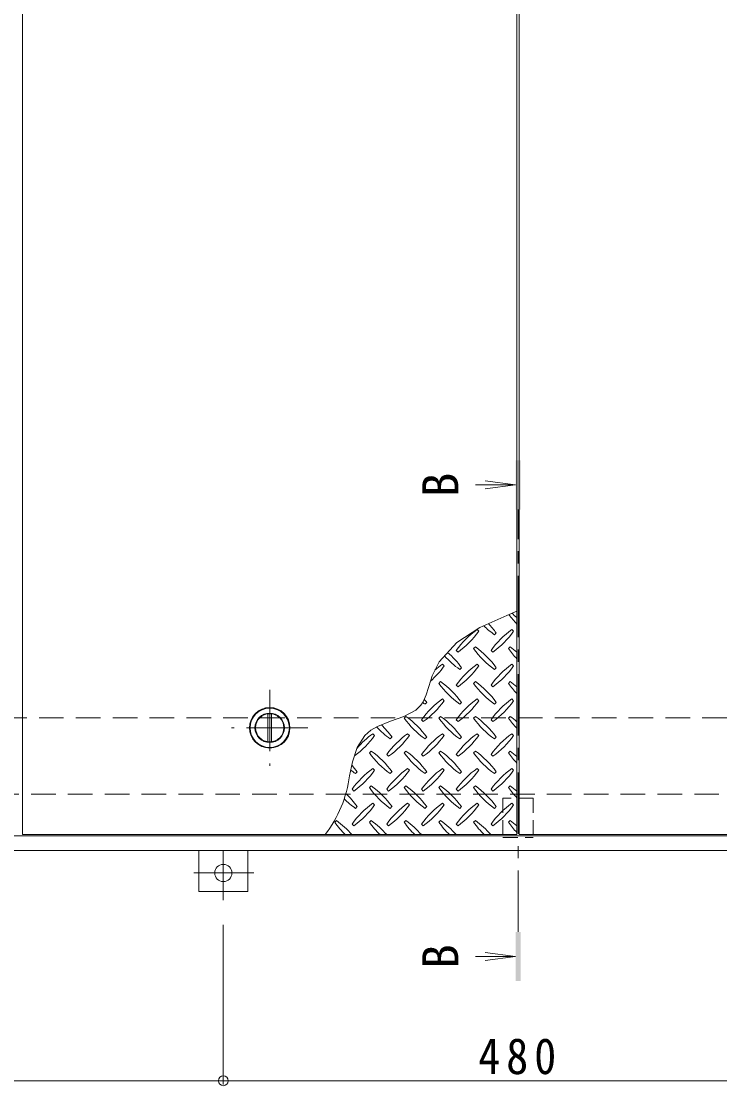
# Model space of a CAD drawing. Units: millimetres at full size, sheet at 1:10; details may follow other scales. Extents: x -2620 to 2735, y -1962 to 1725.
# Drawn here: x -1802 to -1233, y -56 to 811 of the extents above; entities that cross this region are included whole.
import ezdxf
from ezdxf.enums import TextEntityAlignment as Align

# ---------------------------------------------------------------- set-up
doc = ezdxf.new("R2010")
doc.units = ezdxf.units.MM
doc.header["$LTSCALE"] = 10
doc.header["$PDMODE"] = 32
doc.header["$PDSIZE"] = 8
for name, pattern in [('CHAIN1', [8, 5, -1, 1, -1]), ('DASHED1', [1.8, 1.2, -0.6]), ('DASHED2', [3, 2, -1])]:
    doc.linetypes.add(name, pattern=pattern)
for name, color, linetype, lineweight in [('0-1', 2, 'DASHED2', 9), ('0-2', 3, 'Continuous', 9), ('0-3', 2, 'Continuous', 9), ('0-5', 4, 'Continuous', 9), ('0-9', 134, 'Continuous', 5), ('0-C', 2, 'Continuous', 9), ('0-E', 3, 'Continuous', 9), ('0-F', 7, 'Continuous', 9)]:
    doc.layers.add(name, color=color, linetype=linetype, lineweight=lineweight)
doc.styles.add('ＭＳ ゴシック', font='')
doc.styles.get('ＭＳ ゴシック').set_extended_font_data('MS Gothic')

msp = doc.modelspace()

# ---------------------------------------------------------------- linework, layer by layer
at = {"layer": '0-1'}
for p, q in [((-2147.57, 243.65), (-647.57, 243.65)), ((-994.07, 181.65), (-2206.57, 181.65))]:
    msp.add_line(p, q, dxfattribs=at)
at = {"layer": '0-2'}
for p, q in [((-1801.07, 148.65), (-1801.07, 1338.65)), ((-1398.57, 1338.65), (-1398.57, 148.65)), ((-1396.57, 148.65), (-1396.57, 1338.65)), ((-1398.57, 148.65), (-1801.07, 148.65)), ((-994.07, 148.65), (-1396.57, 148.65))]:
    msp.add_line(p, q, dxfattribs=at)
msp.add_circle((-1599.82, 235.65), 16.5, dxfattribs=at)
at = {"layer": '0-3'}
for p, q in [((-588.57, 147.65), (-2206.57, 147.65)), ((-576.57, 135.65), (-2218.57, 135.65))]:
    msp.add_line(p, q, dxfattribs=at)
at = {"layer": '0-5'}
for p, q in [((-1399.57, 433.41), (-1432.34, 433.41)), ((-1399.57, 433.41), (-1424.36, 436.67)), ((-1399.57, 433.41), (-1424.36, 430.14)), ((-1399.57, 49.38), (-1424.36, 52.64)), ((-1399.57, 49.38), (-1432.34, 49.38)), ((-1399.57, 49.38), (-1424.36, 46.11))]:
    msp.add_line(p, q, dxfattribs=at)
at = {"layer": '0-5', "linetype": 'CHAIN1'}
msp.add_line((-1397.57, 69.38), (-1397.57, 413.41), dxfattribs=at)
at = {"layer": '0-5', "color": 7, "linetype": 'DASHED1'}
for p, q in [((-1385.27, 178.45), (-1409.87, 178.45)), ((-1409.87, 178.45), (-1409.87, 146.45)), ((-1409.87, 178.45), (-1409.87, 146.45)), ((-1385.27, 178.45), (-1385.27, 146.45)), ((-1385.27, 178.45), (-1385.27, 146.45)), ((-1409.87, 146.45), (-1385.27, 146.45))]:
    msp.add_line(p, q, dxfattribs=at)
at = {"layer": '0-5'}
for points in [[(-1395.57, 453.41), (-1399.57, 453.41), (-1395.57, 413.41), (-1399.57, 413.41)], [(-1399.57, 29.38), (-1395.57, 29.38), (-1399.57, 69.38), (-1395.57, 69.38)]]:
    msp.add_solid(points, dxfattribs=at)
at = {"layer": '0-9'}
for p, q in [((-1429.53, 314.27), (-1430.94, 315.68)), ((-1416.8, 311.44), (-1415.38, 312.85)), ((-1401.24, 314.27), (-1402.66, 315.68)), ((-1447.91, 298.71), (-1446.5, 297.3)), ((-1432.36, 301.54), (-1433.77, 300.13)), ((-1419.63, 298.71), (-1418.21, 297.3)), ((-1404.07, 301.54), (-1405.49, 300.13)), ((-1457.81, 285.98), (-1459.23, 287.4)), ((-1429.53, 285.98), (-1430.94, 287.4)), ((-1401.24, 285.98), (-1402.66, 287.4)), ((-1445.08, 283.15), (-1443.67, 284.57)), ((-1416.8, 283.15), (-1415.38, 284.57)), ((-1460.64, 273.26), (-1462.05, 271.84)), ((-1447.91, 270.43), (-1446.5, 269.01)), ((-1432.36, 273.26), (-1433.77, 271.84)), ((-1419.63, 270.43), (-1418.21, 269.01)), ((-1404.07, 273.26), (-1405.49, 271.84)), ((-1473.37, 254.87), (-1471.95, 256.28)), ((-1457.81, 257.7), (-1459.23, 259.11)), ((-1445.08, 254.87), (-1443.67, 256.28)), ((-1429.53, 257.7), (-1430.94, 259.11)), ((-1416.8, 254.87), (-1415.38, 256.28)), ((-1401.24, 257.7), (-1402.66, 259.11)), ((-1488.92, 244.97), (-1490.34, 243.56)), ((-1460.64, 244.97), (-1462.05, 243.56)), ((-1432.36, 244.97), (-1433.77, 243.56)), ((-1404.07, 244.97), (-1405.49, 243.56)), ((-1476.2, 242.14), (-1474.78, 240.73)), ((-1447.91, 242.14), (-1446.5, 240.73)), ((-1419.63, 242.14), (-1418.21, 240.73)), ((-1514.38, 229.41), (-1515.79, 230.83)), ((-1501.65, 226.59), (-1500.24, 228)), ((-1486.1, 229.41), (-1487.51, 230.83)), ((-1473.37, 226.59), (-1471.95, 228)), ((-1457.81, 229.41), (-1459.23, 230.83)), ((-1445.08, 226.59), (-1443.67, 228)), ((-1429.53, 229.41), (-1430.94, 230.83)), ((-1416.8, 226.59), (-1415.38, 228)), ((-1401.24, 229.41), (-1402.66, 230.83)), ((-1517.21, 216.69), (-1518.62, 215.27)), ((-1504.48, 213.86), (-1503.07, 212.44)), ((-1488.92, 216.69), (-1490.34, 215.27)), ((-1476.2, 213.86), (-1474.78, 212.44)), ((-1460.64, 216.69), (-1462.05, 215.27)), ((-1447.91, 213.86), (-1446.5, 212.44)), ((-1432.36, 216.69), (-1433.77, 215.27)), ((-1419.63, 213.86), (-1418.21, 212.44)), ((-1404.07, 216.69), (-1405.49, 215.27)), ((-1529.94, 198.3), (-1528.52, 199.72)), ((-1514.38, 201.13), (-1515.79, 202.54)), ((-1501.65, 198.3), (-1500.24, 199.72)), ((-1486.1, 201.13), (-1487.51, 202.54)), ((-1473.37, 198.3), (-1471.95, 199.72)), ((-1457.81, 201.13), (-1459.23, 202.54)), ((-1445.08, 198.3), (-1443.67, 199.72)), ((-1429.53, 201.13), (-1430.94, 202.54)), ((-1416.8, 198.3), (-1415.38, 199.72)), ((-1401.24, 201.13), (-1402.66, 202.54)), ((-1532.76, 185.57), (-1531.35, 184.16)), ((-1517.21, 188.4), (-1518.62, 186.99)), ((-1504.48, 185.57), (-1503.07, 184.16)), ((-1488.92, 188.4), (-1490.34, 186.99)), ((-1476.2, 185.57), (-1474.78, 184.16)), ((-1460.64, 188.4), (-1462.05, 186.99)), ((-1447.91, 185.57), (-1446.5, 184.16)), ((-1432.36, 188.4), (-1433.77, 186.99)), ((-1419.63, 185.57), (-1418.21, 184.16)), ((-1404.07, 188.4), (-1405.49, 186.99)), ((-1514.38, 172.85), (-1515.79, 174.26)), ((-1486.1, 172.85), (-1487.51, 174.26)), ((-1457.81, 172.85), (-1459.23, 174.26)), ((-1429.53, 172.85), (-1430.94, 174.26)), ((-1401.24, 172.85), (-1402.66, 174.26)), ((-1529.94, 170.02), (-1528.52, 171.43)), ((-1501.65, 170.02), (-1500.24, 171.43)), ((-1473.37, 170.02), (-1471.95, 171.43)), ((-1445.08, 170.02), (-1443.67, 171.43)), ((-1416.8, 170.02), (-1415.38, 171.43)), ((-1545.49, 160.12), (-1546.91, 158.7)), ((-1532.76, 157.29), (-1531.35, 155.88)), ((-1517.21, 160.12), (-1518.62, 158.7)), ((-1504.48, 157.29), (-1503.07, 155.88)), ((-1488.92, 160.12), (-1490.34, 158.7)), ((-1476.2, 157.29), (-1474.78, 155.88)), ((-1460.64, 160.12), (-1462.05, 158.7)), ((-1447.91, 157.29), (-1446.5, 155.88)), ((-1432.36, 160.12), (-1433.77, 158.7)), ((-1419.63, 157.29), (-1418.21, 155.88)), ((-1404.07, 160.12), (-1405.49, 158.7))]:
    msp.add_line(p, q, dxfattribs=at)
msp.add_lwpolyline([(-1398.57, 330.56), (-1406.85, 327.23), (-1428.6, 317.28), (-1447.56, 305.11), (-1461.97, 289.33), (-1467.54, 277.98), (-1468.68, 274.5), (-1470.45, 268.36), (-1472.34, 262.36), (-1474.79, 256.89), (-1476.63, 254.11), (-1480.91, 249.99), (-1490.51, 244.89), (-1501.48, 241), (-1512.16, 236.81), (-1517.56, 233.64), (-1522.4, 229.26), (-1528.48, 219.64), (-1532.43, 208.06), (-1534.78, 196.63)], dxfattribs=at)
for centre, radius, start, end in [((-1346.44, 370.48), 72.5, 215.94795, 224.0249), ((-1446.14, 270.78), 72.5, 48.99213, 53.25279), ((-1388.87, 256.64), 72.5, 125.47256, 144.5273), ((-1488.57, 356.34), 72.5, 305.47272, 324.5273), ((-1374.73, 370.48), 72.5, 225.57452, 234.5273), ((-1474.43, 270.78), 72.5, 35.47258, 43.25978), ((-1360.58, 256.64), 72.5, 125.47256, 144.5273), ((-1460.29, 356.34), 72.5, 305.47272, 324.5273), ((-1502.71, 242.5), 72.5, 35.47258, 48.77962), ((-1374.73, 342.2), 72.5, 215.47272, 234.5273), ((-1474.43, 242.5), 72.5, 35.47258, 54.5273), ((-1346.44, 342.2), 72.5, 215.47272, 224.0249), ((-1446.14, 242.5), 72.5, 48.99213, 54.5273), ((-1417.15, 228.35), 72.5, 125.47256, 131.59831), ((-1403.01, 342.2), 72.5, 221.35275, 234.5273), ((-1388.87, 228.35), 72.5, 125.47256, 144.5273), ((-1360.58, 228.35), 72.5, 125.47256, 144.5273), ((-1516.85, 328.06), 72.5, 311.38763, 324.5273), ((-1488.57, 328.06), 72.5, 305.47272, 324.5273), ((-1460.29, 328.06), 72.5, 305.47272, 324.5273), ((-1403.01, 313.91), 72.5, 215.47272, 234.5273), ((-1502.71, 214.21), 72.5, 35.47258, 54.5273), ((-1374.73, 313.91), 72.5, 215.47272, 234.5273), ((-1474.43, 214.21), 72.5, 35.47258, 54.5273), ((-1346.44, 313.91), 72.5, 215.47272, 224.0249), ((-1446.14, 214.21), 72.5, 48.99213, 54.5273), ((-1417.15, 200.07), 72.5, 125.47256, 144.5273), ((-1431.29, 313.91), 72.5, 232.70831, 234.5273), ((-1516.85, 299.77), 72.5, 305.47272, 324.5273), ((-1531, 214.21), 72.5, 35.47258, 38.03572), ((-1388.87, 200.07), 72.5, 125.47256, 144.5273), ((-1488.57, 299.77), 72.5, 305.47272, 324.5273), ((-1360.58, 200.07), 72.5, 125.47256, 144.5273), ((-1460.29, 299.77), 72.5, 305.47272, 324.5273), ((-1431.29, 285.63), 72.5, 215.47272, 234.5273), ((-1531, 185.93), 72.5, 35.47258, 54.5273), ((-1403.01, 285.63), 72.5, 215.47272, 234.5273), ((-1502.71, 185.93), 72.5, 35.47258, 54.5273), ((-1374.73, 285.63), 72.5, 215.47272, 234.5273), ((-1474.43, 185.93), 72.5, 35.47258, 54.5273), ((-1346.44, 285.63), 72.5, 215.47272, 224.0249), ((-1446.14, 185.93), 72.5, 48.99213, 54.5273), ((-1459.58, 285.63), 72.5, 222.74814, 234.5273), ((-1559.28, 185.93), 72.5, 35.47258, 45.99713), ((-1573.42, 271.49), 72.5, 306.00705, 324.5273), ((-1473.72, 171.79), 72.5, 125.47256, 139.2924), ((-1445.44, 171.79), 72.5, 125.47256, 144.52728), ((-1545.14, 271.49), 72.5, 305.47272, 324.5273), ((-1417.15, 171.79), 72.5, 125.47256, 144.52728), ((-1516.85, 271.49), 72.5, 305.47272, 324.5273), ((-1388.87, 171.79), 72.5, 125.47256, 144.52728), ((-1488.57, 271.49), 72.5, 305.47272, 324.5273), ((-1360.58, 171.79), 72.5, 125.47256, 144.5273), ((-1460.29, 271.49), 72.5, 305.47272, 324.5273), ((-1459.58, 257.35), 72.5, 215.47272, 234.5273), ((-1559.28, 157.64), 72.5, 35.47258, 54.5273), ((-1431.29, 257.35), 72.5, 215.47272, 234.5273), ((-1531, 157.64), 72.5, 35.47258, 54.5273), ((-1403.01, 257.35), 72.5, 215.47272, 234.5273), ((-1502.71, 157.64), 72.5, 35.47258, 54.5273), ((-1374.73, 257.35), 72.5, 215.47272, 234.5273), ((-1474.43, 157.64), 72.5, 35.47258, 54.5273), ((-1346.44, 257.35), 72.5, 215.47272, 224.0249), ((-1446.14, 157.64), 72.5, 48.99213, 54.5273), ((-1487.86, 257.35), 72.5, 230.65677, 234.5273), ((-1587.57, 157.64), 72.5, 35.47258, 41.1628), ((-1473.72, 143.5), 72.5, 125.47256, 144.5273), ((-1573.42, 243.2), 72.5, 305.47272, 324.5273), ((-1445.44, 143.5), 72.5, 125.47256, 144.5273), ((-1545.14, 243.2), 72.5, 305.47272, 324.5273), ((-1417.15, 143.5), 72.5, 125.47256, 144.5273), ((-1516.85, 243.2), 72.5, 305.47272, 324.5273), ((-1388.87, 143.5), 72.5, 125.47256, 144.5273), ((-1488.57, 243.2), 72.5, 305.47272, 324.5273), ((-1360.58, 143.5), 72.5, 125.47256, 144.5273), ((-1460.29, 243.2), 72.5, 305.47272, 324.5273), ((-1635.98, 210.4), 102.13, 322.79805, 352.25462), ((-1587.57, 129.36), 72.5, 35.47258, 46.69856), ((-1459.58, 229.06), 72.5, 215.47272, 234.5273), ((-1559.28, 129.36), 72.5, 35.47258, 54.5273), ((-1431.29, 229.06), 72.5, 215.47272, 234.5273), ((-1531, 129.36), 72.5, 35.47258, 54.5273), ((-1403.01, 229.06), 72.5, 215.47272, 234.5273), ((-1502.71, 129.36), 72.5, 35.47258, 54.5273), ((-1374.73, 229.06), 72.5, 215.47272, 234.5273), ((-1474.43, 129.36), 72.5, 35.47258, 54.5273), ((-1346.44, 229.06), 72.5, 215.47272, 224.0249), ((-1446.14, 129.36), 72.5, 48.99213, 54.5273), ((-1487.86, 229.06), 72.5, 224.94598, 234.5273), ((-1473.72, 115.22), 72.5, 125.47256, 144.5273), ((-1445.44, 115.22), 72.5, 125.47256, 144.5273), ((-1417.15, 115.22), 72.5, 125.47256, 144.5273), ((-1388.87, 115.22), 72.5, 125.47256, 144.5273), ((-1360.58, 115.22), 72.5, 125.47256, 144.5273), ((-1573.42, 214.92), 72.5, 305.47272, 324.5273), ((-1545.14, 214.92), 72.5, 305.47272, 324.5273), ((-1516.85, 214.92), 72.5, 305.47272, 324.5273), ((-1488.57, 214.92), 72.5, 305.47272, 324.5273), ((-1460.29, 214.92), 72.5, 305.47272, 324.5273), ((-1487.86, 200.78), 72.5, 215.47272, 225.97511), ((-1587.57, 101.07), 72.5, 41.00789, 54.5273), ((-1459.58, 200.78), 72.5, 215.47272, 225.97511), ((-1559.28, 101.07), 72.5, 41.00789, 54.5273), ((-1431.29, 200.78), 72.5, 215.47272, 225.97511), ((-1531, 101.07), 72.5, 41.00789, 54.5273), ((-1403.01, 200.78), 72.5, 215.47272, 225.97511), ((-1502.71, 101.07), 72.5, 41.00789, 54.5273), ((-1374.73, 200.78), 72.5, 215.47272, 225.97511), ((-1474.43, 101.07), 72.5, 41.00789, 54.5273), ((-1346.44, 200.78), 72.5, 215.47272, 224.0249), ((-1446.14, 101.07), 72.5, 48.99213, 54.5273)]:
    msp.add_arc(centre, radius, start, end, dxfattribs=at)
at = {"layer": '0-C', "linetype": 'CHAIN1'}
for p, q in [((-1599.82, 266.65), (-1599.82, 204.65)), ((-1568.82, 235.65), (-1630.82, 235.65))]:
    msp.add_line(p, q, dxfattribs=at)
at = {"layer": '0-C'}
for p, q in [((-1601.32, 224.24), (-1601.32, 247.05)), ((-1598.32, 224.24), (-1598.32, 247.05))]:
    msp.add_line(p, q, dxfattribs=at)
for radius in [16, 12, 11.5]:
    msp.add_circle((-1599.82, 235.65), radius, dxfattribs=at)
at = {"layer": '0-E'}
for p, q in [((-1657.57, 135.65), (-1657.57, 102.45)), ((-1617.57, 135.65), (-1617.57, 102.45)), ((-1617.57, 102.45), (-1657.57, 102.45))]:
    msp.add_line(p, q, dxfattribs=at)
at = {"layer": '0-E', "linetype": 'CHAIN1'}
for p, q in [((-1637.57, 95.29), (-1637.57, 135.45)), ((-1612.73, 117.45), (-1661.62, 117.45))]:
    msp.add_line(p, q, dxfattribs=at)
at = {"layer": '0-E'}
msp.add_circle((-1637.57, 117.45), 7, dxfattribs=at)
at = {"layer": '0-F'}
for p, q in [((-1637.57, -54.81), (-1637.57, 75.29)), ((-2118.57, -51.81), (-1637.57, -51.81)), ((-1637.57, -51.81), (-1157.57, -51.81))]:
    msp.add_line(p, q, dxfattribs=at)
msp.add_point((-1637.57, -51.81), dxfattribs=at)

# ---------------------------------------------------------------- texts
at = {"layer": '0-5', "color": 2, "style": 'ＭＳ ゴシック'}
for p in [(-1437.44, 423.41), (-1437.44, 39.38)]:
    msp.add_text('B', height=29.33, rotation=90, dxfattribs=at).set_placement(p, align=Align.BOTTOM_LEFT)
at = {"layer": '0-F', "color": 2, "insert": (-1430.07, -46.81), "char_height": 29.33, "attachment_point": 7, "style": 'ＭＳ ゴシック'}
msp.add_mtext('\\T1.27;\\W0.9;480', dxfattribs=at)

doc.saveas('drawing.dxf')
